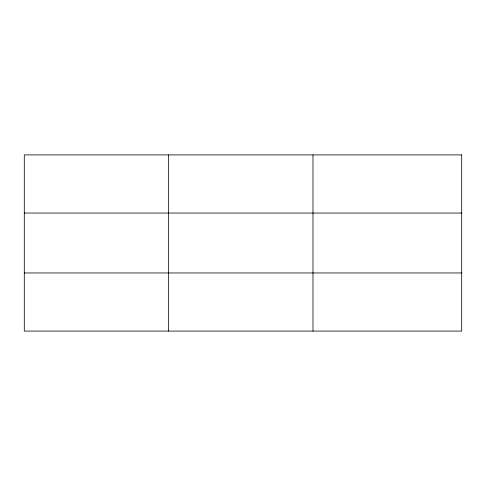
<?xml version="1.0" encoding="UTF-8"?>
<svg xmlns="http://www.w3.org/2000/svg" width="486" height="486" viewBox="0 0 486 486"><rect width="100%" height="100%" fill="white"/><g stroke="black" fill="none" stroke-linecap="round" stroke-linejoin="round"><path stroke-width="0.73" d="M168.642 154.9L168.642 331.1M312.984 154.9L312.984 331.1M24.3 213.044L461.7 213.044M24.3 272.956L461.7 272.956M461.7 154.9L461.7 331.1L24.3 331.1L24.3 154.9L461.7 154.9"/></g></svg>
